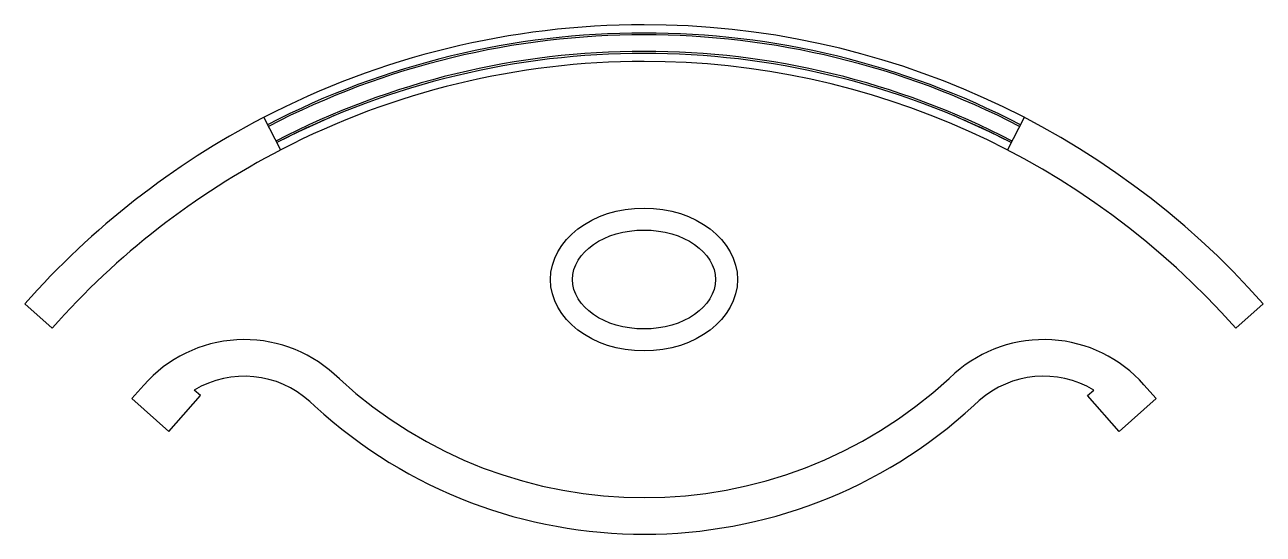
# Model space of a CAD drawing. Header units: inches. Extents: x -338 to 338, y -139 to 139.
import ezdxf

# ---------------------------------------------------------------- set-up
doc = ezdxf.new("R2010")
doc.units = ezdxf.units.IN
doc.layers.get('0').update_dxf_attribs({"linetype": 'CONTINUOUS'})

msp = doc.modelspace()

# ---------------------------------------------------------------- linework, layer by layer
for p, q in [((-207.43, 88.44), (-198.22, 70.68)), ((207.43, 88.44), (198.22, 70.68)), ((-337.77, -13.27), (-322.79, -26.53)), ((337.77, -13.27), (322.79, -26.53)), ((-166.14, -54.26), (-168.97, -51.7)), ((166.46, -53.97), (169.62, -51.11)), ((-272.83, -57.59), (-279.35, -64.96)), ((-241.9, -63.38), (-245.31, -60.36)), ((241.9, -63.38), (245.31, -60.36)), ((272.69, -57.43), (279.35, -64.96)), ((-259.13, -82.85), (-279.35, -64.96)), ((-255.15, -78.35), (-241.9, -63.38)), ((-182.3, -66.61), (-179.48, -69.16)), ((179.98, -68.7), (182.91, -66.07)), ((259.13, -82.85), (241.9, -63.38)), ((259.13, -82.85), (279.35, -64.96)), ((-259.13, -82.85), (-255.15, -78.35))]:
    msp.add_line(p, q)
for centre, radius, start, end in [((0, -311.75), 450.75, 90, 117.46014), ((0, -311.75), 450.75, 41.46614, 90), ((0, -311.75), 446.25, 62.60099, 117.39901), ((0, -311.75), 445.25, 62.60103, 117.39897), ((0, -311.75), 436.25, 62.60136, 117.39864), ((0, -312.88), 436.25, 62.66945, 117.33055), ((0, -311.75), 430.75, 90, 117.32653), ((0, -311.75), 430.75, 41.46473, 90), ((0, -311.75), 450.75, 117.46014, 138.53386), ((0, -311.75), 435.25, 112.8927, 117.34119), ((0, -311.75), 435.25, 62.65881, 67.1073), ((0, -311.75), 430.75, 117.32653, 138.53527), ((-218, -105.78), 73, 47.80337, 138.68897), ((218, -105.78), 73, 41.48272, 131.50394), ((-218, -105.78), 53, 47.65607, 121.01411), ((0, 126.56), 245.56, 227.42377, 312.67837), ((218, -105.78), 53, 58.98659, 131.46336), ((0, 126.56), 265.56, 227.47863, 312.6677)]:
    msp.add_arc(centre, radius, start, end)
for major_axis, ratio in [((51, 0), 0.764706), ((39, 0), 0.692308)]:
    msp.add_ellipse((0, 0), major_axis=major_axis, ratio=ratio)

doc.saveas('drawing.dxf')
